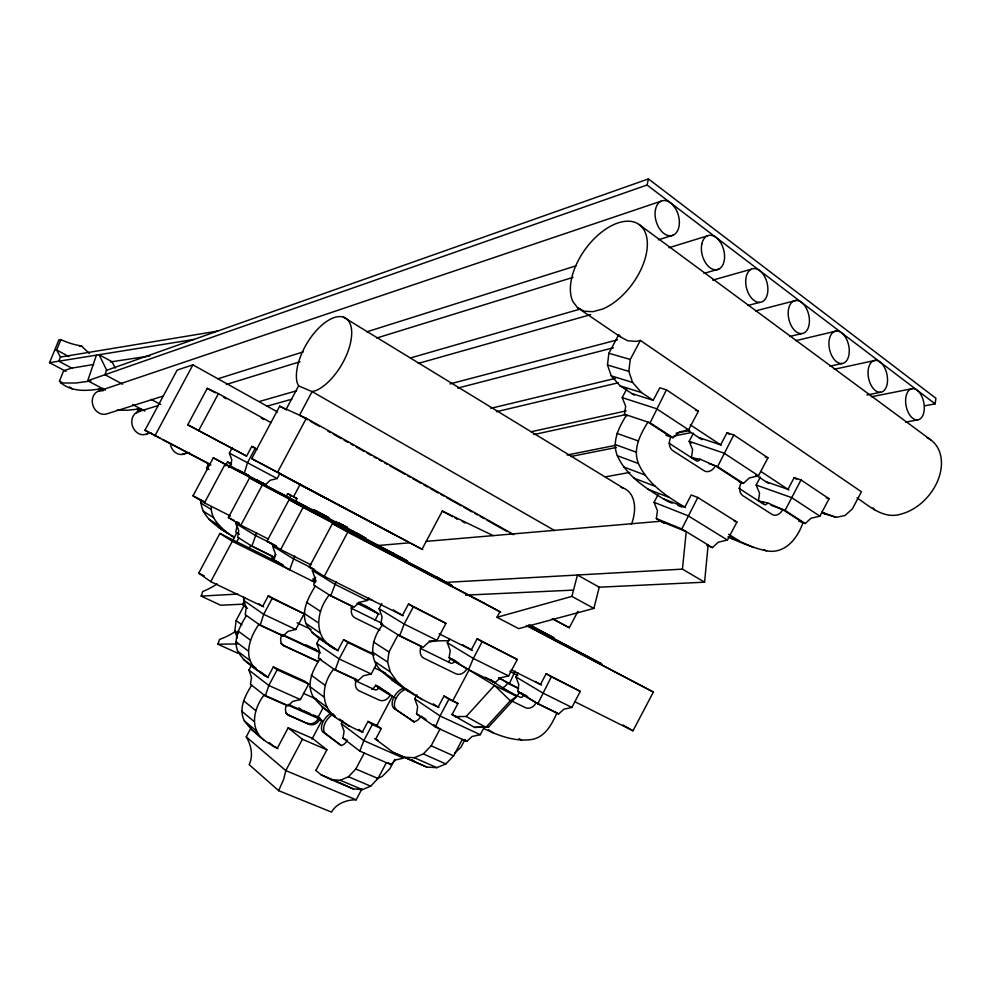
<?xml version="1.0" encoding="UTF-8"?>
<svg xmlns="http://www.w3.org/2000/svg" width="991" height="991" viewBox="0 0 991 991"><rect width="100%" height="100%" fill="white"/><g stroke="black" fill="none" stroke-linecap="round" stroke-linejoin="round"><path stroke-width="1.49" d="M598.391 587.242L704.589 582.188L708.119 544.976M704.589 582.188L682.44 569.131L686.23 531.659L660.724 521.229L426.217 541.371M234.025 537.246C220.547 528.612 200.814 518.603 200.9 500.182M218.429 527.385L228.921 534.013C220.547 527.249 210.352 518.318 211.281 506.525M237.307 638.031L234.867 631.019L236.093 620.564L243.947 605.811M634.166 395.112L620.143 385.895L611.249 375.862L607.471 364.973L608.883 353.254L618.793 334.549M665.927 435.297L673.087 437.737L679.194 432.088L688.584 429.809L698.395 411.228L666.435 389.822L659.808 387.803L653.193 400.302L641.524 392.597L632.592 382.427L628.814 371.365L630.276 359.46L640.359 340.421L861.39 491.771L852.409 508.866L845.026 515.493L836.218 517.364L821.725 512.917M362.917 732.312C344.137 724.52 326.237 712.913 313.329 697.057C305.934 684.285 312.549 670.325 319.783 659.188M335.577 717.174C319.436 705.208 322.063 683.171 333.744 669.012M438.951 707.5C418.14 698.37 398.419 686.268 381.498 671.043C367.772 658.272 371.712 638.415 382.427 625.086M407.673 690.727L397.007 681.474L390.293 671.91L387.605 662.062L388.98 651.991L398.06 634.872L421.472 646.38A9.576 7.693 -58.9 0 0 423.925 658.235L455.81 673.756A9.439 7.482 -59.2 0 0 466.934 668.727L494.459 685.425L516.757 696.351L488.625 727.022L474.516 727.382L451.76 714.424M924.467 405.864L935.12 403.857L935.938 398.295L648.436 178.913L106.446 370.361M666.757 500.839C647.606 489.43 626.894 476.844 617.343 455.724C611.509 441.255 619.09 427.096 626.585 414.944M685.475 507.553C666.968 496.59 647.519 483.881 638.439 463.54C632.592 448.824 640.335 434.454 647.928 422.092L670.907 436.994A10.505 8.002 -69.4 0 0 672.815 450.645L704.031 470.713A10.344 7.767 -69 0 0 715.391 465.857L741.194 482.605A10.145 7.482 -68.5 0 0 742.841 495.661L772.039 514.428A9.997 7.271 -68.2 0 0 782.803 509.597L802.97 522.691C797.619 538.299 785.021 554.39 766.563 550.823C753.073 548.048 740.475 542.387 727.914 536.911M277.864 748.639C265.006 741.925 253.039 732.584 244.356 720.841C238.236 708.515 245.149 695.756 251.64 685.215M263.656 739.794C249.051 728.1 254.068 707.946 264.04 694.988L286.597 704.948A8.783 7.234 -53 0 0 289.186 715.613L309.081 724.322A8.721 7.123 -53.5 0 0 319.697 719.553L322.955 720.99M268.326 677.584C257.164 670.263 244.517 663.066 237.654 651.174C232.897 638.464 240.119 626.151 246.387 615.473M255.777 669.024C242.721 656.29 249.943 637.176 258.874 624.367L281.778 635.095A8.869 7.445 -55 0 0 284.417 646.095L317.95 661.666M338.253 650.777C326.398 643.308 312.611 636.346 305.909 623.389C301.202 610.06 308.659 597.239 315.225 586.053M335.466 649.452C313.057 638.328 315.534 612.079 329.297 594.91L352.536 606.381A9.229 7.643 -58.3 0 0 355.1 617.938L379.937 630.103M96.412 355.15L87.716 380.755L647.073 185.02L648.436 178.913M496.962 617.306L518.714 628.628L593.844 608.412L599.27 587.205L577.456 575.015L571.894 596.384L496.962 617.306L499.91 611.732L483.224 602.578M237.939 653.304L217.909 644.224L219.469 639.43A114.634 56.103 -63.2 0 0 235.548 631.44M243.6 604.138L220.621 605.228L201.185 596.111L202.709 591.528A111.71 52.808 -62.6 0 0 217.091 583.91M136.869 412.987L137.997 410.113L140.697 409.023M664.255 523.359L656.327 518.553L657.454 510.737L654.048 502.301L658.086 494.658M694.047 459.13L691.483 457.47L692.598 449.691L689.166 441.317L693.502 433.117M627.03 415.873L624.491 414.238L625.668 406.223L622.187 397.626L627.043 388.46M535.301 681.436L540.479 684.508L546.165 673.731L580.305 691.396L571.844 707.425L563.867 709.184L558.639 713.991L537.84 703.771L517.748 691.507L518.801 684.508L515.89 676.89L517.983 672.926M484.277 727.084L480.251 734.69L472.112 736.486L466.761 741.417L435.445 727.01L416.542 713.954L417.669 706.719L414.746 698.828L416.914 694.741M462.5 644.621L471.282 649.873L477.166 638.774L517.29 659.486L508.581 675.961L500.405 677.807L495.054 682.749L468.582 669.743L449.121 657.727L450.224 650.517L447.288 642.701L449.456 638.613M393.241 609.861L402.42 615.411L408.478 603.99L445.962 623.364L436.957 640.347L428.595 642.279L423.083 647.383L399.658 635.875L380.878 624.132L382.055 616.724L379.082 608.709L381.832 603.531M341.35 723.665L363.833 740.636L403.597 758.165L395.855 759.862L390.751 764.581L359.795 751.091L342.985 738.171L344.088 731.234L341.35 723.665L342.737 721.052M376.939 663.202L371.216 673.991L363.301 675.8L358.061 680.644L335.156 670.015L318.421 658.222L319.548 651.174L316.773 643.506L319.61 638.167M294.686 556.087L289.607 569.936L274.135 560.2L275.25 553.387L272.587 546.016L293.286 558.726L313.936 569.082M103.262 388.41C89.066 390.764 73.21 392.77 61.021 383.022L59.46 381.101L63.622 370.832L71.402 368.169L93.687 364.502M65.976 371.377L49.55 362.694L58.865 339.925L60.909 339.554L62.966 340.545A85.412 74.845 70.5 0 0 81.584 345.933A83.665 72.69 73.9 0 0 89.45 353.341M60.909 339.554L56.636 349.996L60.476 357.057L58.779 361.207L72.38 368.441M275.969 554.601L273.925 557.177L251.887 546.202L256.595 532.824M268.288 595.826L304.113 613.813L295.764 629.508L288.133 631.292L283.067 636.011L260.15 625.271L263.693 614.321L272.153 598.428L268.288 595.826L262.677 606.381L258.911 603.779M273.33 666.918L304.733 681.189L308.659 684.075L300.422 699.584L292.878 701.306L287.886 705.951L265.303 695.979L268.821 685.487L277.17 669.792L273.33 666.918L267.793 677.348L259.853 671.266M368.763 597.746L367.314 600.472L359.287 602.355L353.998 607.297L330.734 595.814L336.135 581.667M335.156 670.015L339.17 658.941L347.866 642.552L343.555 639.678L337.782 650.542L323.747 640.979M361.765 789.208L356.153 799.799C346.664 799.712 336.407 803.515 331.477 812.087L278.644 790.657L283.686 779.347L285.792 770.602L302.416 739.286L288.183 727.84L277.257 748.391L275.002 746.496M399.658 635.875L404.192 624.057L413.321 606.839L408.478 603.99M359.795 751.091L363.833 740.636L372.343 724.582L368.008 721.411L362.359 732.064L358.841 729.438M435.445 727.01L440.041 715.96L448.911 699.2L444.042 696.004L438.146 707.128L433.278 703.858M468.582 669.743L473.326 658.433L482.183 641.71L477.166 638.774M518.59 688.572L509.25 683.963L515.147 671.056M624.491 414.238L650.108 422.823L666.435 389.822M537.84 703.771L551.343 676.729L546.165 673.731M656.327 518.553L681.796 528.959L697.8 497.494L736.92 522.071L727.444 540.045L718.351 542.164L712.442 547.602L706.732 545.236M708.899 463.59L717.608 466.637L733.761 434.913L767.951 457.805L758.474 475.779L749.345 477.947L743.436 483.397L739.274 481.923M798.808 521.142L805.237 523.521L810.997 518.243L819.891 516.175L829.058 498.746L801.001 479.954L794.163 477.625L787.981 489.356L765.721 481.576M801.001 479.954L785.058 510.427L771.072 505.311M552.148 618.632L569.292 627.712L577.964 611.323M733.761 434.913L727.022 432.733L720.618 444.848L698.729 437.539M764.086 502.759L758.487 500.715L759.54 493.171L756.158 485.033L760.345 477.08M574.83 701.702L632.976 730.801L653.379 692.065L528.711 626.399M311.967 739.162L321.864 720.507L317.962 717.509L323.339 707.388M374.932 620.552L378.488 613.85L364.824 605.427M493.159 535.623L442.32 511.046L422.03 549.262L298.861 484.054M315.918 770.49L326.894 749.815L312.413 738.32L288.183 727.84M378.364 740.475L375.614 739.249L381.262 728.596L376.902 725.412L392.374 696.252L377.905 686.268M315.609 770.23L321.233 774.875L331.118 779.632L340.235 780.301L348.485 776.758L355.806 768.991L364.267 753.049M331.118 779.632L353.242 788.898L362.421 789.616L370.696 786.16L378.005 778.48L386.379 762.674M394.827 759.354L389.847 768.768L382.266 776.411L376.939 778.815M452.924 700.488L469.164 669.817M374.61 738.506L393.316 752.429L404.316 757.198L414.362 757.719L423.33 753.916L431.159 745.752L439.979 729.091L433.662 724.731M444.042 696.004L457.929 703.486L452.045 714.61L459.019 717.88M393.316 752.429L426.712 767.071L436.82 767.666L445.814 763.95L453.618 755.885L462.339 739.385M464.977 739.571L460.902 747.276L454.745 753.073M243.142 472.88L265.501 484.649L270.159 480.276L277.17 478.542L279.957 473.302M249.336 547.961L250.686 545.446L272.698 556.409A8.485 7.271 -57.6 0 0 271.67 559.531M285.643 497.482L287.7 493.617L296.966 498.56L294.897 502.425M288.914 499.538L291.081 495.463L287.7 493.617M311.013 564.82L280.664 549.571L267 541.197L289.112 499.687L441.292 579.462M293.757 496.355L300.162 484.326M260.15 625.271L245.161 614.593L246.288 607.756L243.662 600.348L245.037 597.759M280.664 549.571L303.11 507.417L289.112 499.687M265.303 695.979L250.426 684.248L251.528 677.472L248.927 670.102L251.652 664.986M403.188 615.795L324.28 576.304L309.279 567.112L332.419 523.607L484.042 602.999M324.28 576.304L347.791 532.093L332.419 523.607M278.644 790.657L249.162 764.656C253.473 755.712 251.194 745.059 246.251 736.883L251.318 727.344M210.91 465.089L144.959 430.243L177.141 370.089L192.898 364.849L277.517 411.959M154.906 435.867L192.898 364.849M235.449 450.199L187.757 424.805L207.243 388.348L218.416 393.625L271.001 422.612M187.757 424.805L198.683 430.577L218.416 393.625M207.354 469.61L206.487 468.037L208.68 463.949M230.507 516.051L204.468 502.883L193.01 495.859L213.313 457.817L352.598 530.941M235.263 450.1L246.61 456.108L251.764 446.433L255.257 448.229L247.477 462.797L244.281 473.512L230.742 466.055L231.783 459.799L229.367 453.085L232.142 447.895M204.468 502.883L225.056 464.308L213.313 457.817M225.378 465.881L227.496 461.93L231.56 464.061M228.698 467.492L230.73 463.689L227.496 461.93M394.418 534.657L251.714 458.635L279.697 406.174L306.343 418.276L513.759 534.583M263.68 606.864L210.773 581.655L198.72 573.182L219.915 533.431L283.116 564.833M268.511 539.129L240.887 525.193L228.388 517.537L249.571 477.848L393.402 553.3M286.213 409.134L298.601 385.895L297.114 382.6A42.254 20.39 -59.7 0 1 322.521 324.565A42.254 20.39 -59.7 0 1 351.508 336.742A42.254 20.39 -59.7 0 1 316.042 390.541L312.103 391.606L298.601 385.895M232.749 540.38L236.861 532.663M210.773 581.655L232.29 541.321L219.915 533.431M240.887 525.193L262.355 484.909L249.571 477.848M236.651 542.052L238.819 537.989M251.714 458.635L277.542 472.298L306.343 418.276M312.239 581.16L315.745 577.369M454.98 716.58L466.228 716.481L494.459 685.425L510.315 700.761L516.757 696.351L491.202 680.644M510.315 700.761L485.937 727.357L466.228 716.481M101.33 390.739L103.894 389.55M98.382 391.148L661.356 201.086M163.366 396.016L107.375 413.681A12.127 10.331 69.3 0 1 92.758 404.824A12.127 10.331 69.3 0 1 101.02 390.541M217.884 378.81L303.345 351.842M366.707 331.861L575.944 265.848M658.47 239.81L673.199 235.164M137.687 411.872L158.349 405.492M226.233 384.52L300.013 361.727M376.753 338.018L573.021 277.369M668.937 247.738L707.314 235.883M146.47 434.033L150.929 432.757M259.444 401.479L296.606 390.776M411.067 357.788L580.528 308.957M703.907 273.405L718.772 269.131M266.554 406.347L291.837 399.187M418.227 363.437L590.71 314.63M712.64 280.143L751.302 269.205M181.972 454.473L189.467 452.503M449.902 383.938L617.542 339.814M747.759 305.525L759.738 302.379A17.243 10.604 76 0 0 764.594 276.501A17.243 10.604 76 0 0 746.062 277.492A17.243 10.604 76 0 0 759.738 302.379M457.78 388.076L613.441 347.742M755.625 310.901L796.033 300.422M640.359 340.421L636.383 341.412L627.737 340.755L620.775 337.126L577.505 307.706L572.823 301.45A51.78 29.272 -54.2 0 1 601.76 231.993A51.78 29.272 -54.2 0 1 647.358 243.613A51.78 29.272 -54.2 0 1 602.59 309.043L592.878 311.694L584.331 311.224L577.505 307.706M490.793 408.329L615.448 378.364M789.678 336.482L801.694 333.595A16.872 10.17 76.8 0 0 806.203 308.065A16.872 10.17 76.8 0 0 788.502 309.378A16.872 10.17 76.8 0 0 801.694 333.595M496.454 411.711L618.285 382.786M795.761 340.669L836.367 331.019M531.052 431.766L626.126 410.893M829.863 366.187L841.941 363.536A16.525 9.761 77.6 0 0 846.141 338.365A16.525 9.761 77.6 0 0 829.207 339.963A16.525 9.761 77.6 0 0 841.941 363.536M533.864 434.554L625.965 414.535M834.335 369.259L875.103 360.402M567.013 455.042L615.485 445.343M676.073 433.216L689.711 430.49M866.939 395.013L880.578 392.275A16.19 9.377 78.3 0 0 884.48 367.45A16.19 9.377 78.3 0 0 868.289 369.309A16.19 9.377 78.3 0 0 880.578 392.275M570.742 456.529L616.291 447.486M673.979 436.015L690.677 432.695M871.324 396.784L912.315 388.633M605.513 476.832L629.88 472.385M905.526 422.129L917.703 419.899A15.881 9.018 78.9 0 0 921.333 395.409A15.881 9.018 78.9 0 0 905.836 397.515A15.881 9.018 78.9 0 0 917.703 419.899M54.604 350.343L56.636 349.996L68.924 356.562M79.515 346.293L81.584 345.933M60.476 357.057L217.599 331.093M49.55 362.694L194.075 339.405M110.41 361.95L149.938 355.93M91.061 380.94L75.985 382.997L61.021 383.022M474.516 727.382L488.625 727.022M141.242 408.8L127.703 410.2L117.111 410.15M377.67 545.545L409.779 542.783M483.658 728.459C498.733 735.793 515.531 742.16 532.551 739.373C545.669 736.511 551.851 724.087 556.93 712.938L536.143 702.73L519.395 692.523A9.018 6.999 -59.6 0 1 517.314 695.323M201.185 596.111L237.654 594.067M446.371 582.361L682.44 569.131M367.252 599.704L371.823 599.493M465.535 595.133L573.529 590.103M217.909 644.224L237.89 643.915M429.14 640.991L449.121 640.682M693.626 458.226L700.067 459.192L715.391 465.857M760.667 501.52L767.579 502.883L782.803 509.597M731.94 538.782L736.202 539.884M608.883 353.254L630.276 359.46M607.471 364.973L628.814 371.365M611.249 375.862L632.592 382.427M620.143 385.895L641.524 392.597M695.719 410.385L698.395 411.228M631.725 393.514L653.193 400.302M622.187 397.626L656.463 408.676L688.584 429.809M765.225 456.913L767.951 457.805M826.308 497.792L829.058 498.746M691.483 457.47L697.292 459.514M616.848 433.352L638.018 440.822M756.158 485.033L791.698 497.631L819.891 516.175M823.571 512.842L836.218 517.364M615.064 444.513L636.185 452.156M617.343 455.724L638.439 463.54M623.636 466.947L644.745 474.912M697.8 497.494L691.222 494.992L684.806 507.144L663.462 498.807M633.856 478.12L655.026 486.234M734.257 521.043L736.92 522.071M647.916 489.207L669.16 497.445M667.86 501.52L672.133 503.193M677.832 505.422L682.105 507.095M654.048 502.301L688.138 515.803L727.444 540.045M763.826 549.732L766.563 550.823M729.351 536.825L753.705 547.49M356.153 799.799L285.792 770.602L246.251 736.883M321.233 774.875L333.62 780.066M336.37 781.218L353.242 788.898M340.235 780.301L362.421 789.616M348.485 776.758L370.696 786.16M355.806 768.991L378.005 778.48M302.416 739.286L326.894 749.815M342.985 738.171L345.772 739.385M285.668 712.901A8.77 7.222 -53 0 0 287.91 714.61L309.081 724.322M404.316 757.198L426.712 767.071M414.362 757.719L436.82 767.666M302.651 710.324L310.146 713.631M288.319 704.415L320.118 718.463M288.084 705.171L318.384 718.549A8.708 7.11 -53.5 0 1 307.78 723.306M423.33 753.916L445.814 763.95M300.422 699.584L268.821 685.487L248.927 670.102M303.444 693.353L316.079 699.027M372.343 724.582L381.262 728.596M431.159 745.752L453.618 755.885M243.402 659.548L255.876 668.045M368.008 721.411L376.902 725.412M277.17 669.792L308.659 684.075M394.034 708.317L414.312 721.993L394.034 708.317A9.092 5.351 -65.7 0 1 393.836 697.255A15.955 9.427 -65.7 0 1 402.433 688.646L404.625 689.686A15.943 9.439 -65.7 0 0 396.041 698.283A9.08 5.364 -65.7 0 0 396.239 709.333M416.542 713.954L419.243 715.192M280.849 643.37A8.857 7.433 -55 0 0 283.129 645.166L318.037 661.381M335.082 669.643L356.624 679.64A9.13 7.433 -56.1 0 0 359.138 690.838L379.305 700.129A9.055 7.309 -56.4 0 0 390.169 695.224L393.464 696.76M393.836 697.255L396.041 698.283M354.84 680.47L374.883 689.773A2.998 2.428 -56.3 0 0 378.5 688.15L390.169 695.224M318.421 658.222L321.084 659.473M371.823 689.402A8.931 7.247 -56.2 0 0 375.725 685.252L389.736 693.935M480.251 734.69L440.041 715.96L414.746 698.828M283.451 634.971L319.325 651.793M281.878 634.835L320.489 652.933M371.216 673.991L339.17 658.941L316.773 643.506M295.764 629.508L263.693 614.321L243.662 600.348M374.524 667.922L385.685 673.199M448.911 699.2L457.929 703.486M321.456 639.889L324.243 641.214M198.72 573.182L204.295 575.845M297.102 622.782L311.025 629.409M343.555 639.678L372.628 653.589M347.866 642.552L374.239 655.162M272.153 598.428L304.113 613.813M457.483 518.962L455.067 517.785L457.136 518.937M511.926 701.083L525.552 707.723A9.154 7.048 -59.7 0 0 536.143 702.73M420.295 648.275L450.62 663.152A3.122 2.49 -59.1 0 0 454.312 661.493L466.934 668.727M502.375 688.522L520.002 697.168A3.035 2.341 -59.7 0 0 523.521 695.521M498.473 677.77L518.343 688.274M350.764 607.966L382.328 623.525M380.878 624.132L383.616 625.47M449.121 657.727L456.021 661.121M517.748 691.507L525.998 695.571M448.551 661.592A9.303 7.433 -59.1 0 0 450.719 658.705L455.129 660.886M520.77 693.192L527.658 696.586M232.29 541.321L315.46 582.584M357.045 603.209L379.219 614.222M233.839 536.775L231.076 535.388L234.607 537.618M271.819 558.329L274.569 559.692M313.045 578.831L315.795 580.193M436.957 640.347L404.192 624.057L379.082 608.709M508.581 675.961L473.326 658.433L447.288 642.701M571.844 707.425L542.771 692.957L515.89 676.89M274.135 560.2L279.4 562.814M313.342 579.846L316.092 581.209M358.68 602.367L375.626 611.831M367.314 600.472L334.772 584.219L312.19 570.345L314.989 578.05L313.85 585.185L330.734 595.814M517.785 675.614L509.857 671.279M309.279 567.112L314.766 569.862M439.174 633.806L472.397 650.43M511.158 669.829L541.606 685.066M267 541.197L276.662 546.053M272.674 544.121L255.244 535.363L236.217 523.669L238.732 530.718L237.654 537.246L251.887 546.202M413.321 606.839L445.962 623.364M482.183 641.71L517.29 659.486M551.343 676.729L580.305 691.396M193.01 495.859L203.973 501.409M228.388 517.537L233.901 520.325M236.651 521.712L239.413 523.099M347.791 532.093L500.74 612.165M526.32 625.556L653.379 692.065M144.959 430.243L160.046 438.109M162.797 439.546L209.423 463.887M238.62 470.192L249.113 475.705M328.987 517.698L313.899 509.77L328.504 517.711M245.867 474.132L249.026 475.804M335.788 521.539L347.68 527.782L342.279 524.834M356.686 533.096L360.823 535.264M225.056 464.308L366.125 538.348M530.804 625.383L554.031 637.882L529.405 624.962M262.355 484.909L407.462 561.017M528.339 625.086L601.686 663.883L529.231 625.903M303.11 507.417L452.082 585.483M59.46 381.101L62.198 382.538M87.716 380.755L105.442 390.132M132.72 404.563L144.996 411.067M98.827 388.732L102.928 390.9M137.154 408.986L139.892 410.435M277.17 478.542L229.367 453.085M277.542 472.298L422.761 549.658M553.052 619.065L569.292 627.712M198.683 430.577L246.499 456.046M279.041 473.425L324.007 497.371M122.661 384.161L104.984 374.709L106.57 370.002L99.088 354.716L112.008 361.715L115.204 368.095M151.053 399.348L160.715 404.514M251.764 446.433L257.14 449.319M338.736 522.827L347.432 527.522M293.571 496.702L296.966 498.56M571.894 596.384L593.844 608.412M315.881 510.811L327.86 517.376M352.771 531.04L365.729 538.138M392.696 552.928L406.744 560.633M436.028 576.7L451.301 585.074M857.054 497.816C869.925 506.723 883.997 519.482 900.968 514.106A44.843 32.753 -49.5 0 0 938.948 477.501A44.843 32.753 -49.5 0 0 926.981 437.638M207.243 388.348L215.344 392.808M223.446 397.267L226.146 398.754M261.252 418.091L263.953 419.577M256.743 479.842L265.501 484.649M462.14 521.291L465.25 523M442.32 511.046L452.602 516.732M279.697 406.174L286.424 409.927M307.631 419.713L299.542 415.179L312.103 391.606L554.811 530.643M310.319 421.225L319.759 426.514M327.848 431.048L330.548 432.559M333.236 434.07L341.325 438.604M344.026 440.115L348.064 442.382M350.764 443.894L353.465 445.405M356.153 446.916L364.242 451.45M366.943 452.961L370.981 455.228M373.681 456.74L376.382 458.251M379.07 459.762L381.77 461.273M384.471 462.785L387.159 464.296M389.859 465.795L404.687 474.107M407.388 475.618L410.076 477.129M412.776 478.641L420.865 483.174M423.566 484.686L427.604 486.953M430.305 488.464L438.394 492.998M441.082 494.509L443.782 496.02M446.483 497.532L461.31 505.844M463.999 507.355L472.088 511.889M474.788 513.4L477.476 514.911M480.177 516.422L484.227 518.689M486.915 520.201L507.144 531.535M509.832 533.047L512.533 534.558M206.487 468.037L209.076 469.511M623.005 724.966L632.976 730.801M681.796 528.959L712.442 547.602M499.315 677.931L509.25 683.963M556.112 712.442L558.639 713.991M343.481 317.145L623.413 488.129M262.751 483.038L264.337 484.017M489.789 679.516L495.054 682.749M485.231 677.249L493.382 681.721L490.421 679.504M200.603 502.92L210.972 509.3M392.089 680.21L401.244 685.846M456.38 661.654L458.883 663.19M728.633 534.298L738.84 540.615M203.13 511.121L213.511 517.587M239.426 534.26L235.759 531.969L236.849 527.423L236.007 522.418M209.101 519.284L219.519 525.837M669.111 443.25L696.301 460.79A3.419 2.577 -69 0 0 700.067 459.192M738.716 488.167L763.999 504.481A3.307 2.416 -68.2 0 0 767.579 502.883M373.483 641.945L388.98 651.991M650.108 422.823L673.087 437.737M717.608 466.637L743.436 483.397M785.058 510.427L805.237 523.521M519.061 738.58L521.613 740.227M691.681 442.965L689.166 441.317L724.124 453.184L758.474 475.779M306.591 602.305L320.527 611.41M686.466 429.475L701.962 439.67M755.712 474.986L768.632 483.484M690.306 424.817L721.114 445.17M760.853 471.431L788.935 489.975M822.109 511.901L825.937 514.428M372.145 651.867L387.605 662.062M488.427 729.748L493.431 733.055M304.2 613.417L318.099 622.67M374.833 661.579L390.293 671.91M727.022 432.733L729.549 434.43M794.163 477.625L796.702 479.334M321.716 706.744L330.102 712.356M332.493 713.966L334.884 715.564M381.498 671.043L397.007 681.474M406.471 689.055L422.191 699.646M251.355 729.463L257.61 733.687M305.909 623.389L319.796 632.778M311.682 632.233L325.605 641.722M464.358 739.769L466.761 741.417M426.08 719.503L421.026 716.022A9.253 5.537 -65.9 0 1 412.083 720.965M314.097 648.436L316.699 650.257L306.182 644.93M247.502 608.313L242.783 604.993L243.774 601.909L243.563 596.768M280.726 634.351L283.067 636.011M283.129 645.166L284.417 646.095M236.093 620.564L241.928 624.813M311.261 675.243L325.085 685.301M639.108 224.511L930.71 439.843M238.1 631.044L250.463 640.174M412.045 759.651L415.601 762.265M234.867 631.019L238.36 633.608M309.824 686.552L323.611 696.76M313.329 697.057L327.129 707.401M339.541 719.07L348.857 726.069M235.883 641.66L248.208 650.938M647.073 185.02L935.12 403.857M388.299 762.723L390.751 764.581M69.692 386.948L72.157 388.856M237.654 651.174L249.98 660.551M253.064 666.782L265.514 676.32M316.984 716.059L320.514 718.772M313.8 715.031L319.697 719.553M450.719 658.705L454.312 661.493M298.848 707.797L301.413 709.779M341.35 745.703L325.246 733.179A8.733 4.905 -66.6 0 1 325.345 722.476A15.336 8.646 -66.6 0 1 333.397 714.288M287.91 714.61L289.186 715.613M243.452 700.612L255.74 710.609M241.705 711.216L253.956 721.349M244.356 720.841L256.607 731.085M269.391 742.717L275.027 747.449M375.725 685.252L378.5 688.15M872.972 507.9L874.496 509.659M619.449 335.416L620.775 337.126M620.985 487.386A37.398 23.945 -58.8 0 1 631.44 524.313M315.856 510.935A2.639 2.267 -61.1 0 1 315.225 511.74M507.677 683.01A8.684 6.776 -59.6 0 1 503.032 687.556M347.407 740.104A8.894 5.066 -66.8 0 1 341.028 745.368L323.054 732.225A8.746 4.905 -66.5 0 1 323.177 721.522A15.348 8.634 -66.6 0 1 331.229 713.322M208.407 466.29A11.558 9.501 75.4 0 1 207.614 463.367M148.712 432.633A11.929 10.046 71.6 0 1 132.769 426.898A11.929 10.046 71.6 0 1 140.239 411.253M186.605 452.404A11.743 9.774 73.7 0 1 176.819 453.432A11.743 9.774 73.7 0 1 170.328 443.918M701.764 244.22A17.652 11.05 74.9 0 0 715.973 269.812A17.652 11.05 74.9 0 0 721.188 243.575A17.652 11.05 74.9 0 0 701.764 244.22M655.497 209.473A18.073 11.52 73.8 0 0 670.263 235.808A18.073 11.52 73.8 0 0 675.874 209.188A18.073 11.52 73.8 0 0 655.497 209.473"/></g></svg>
